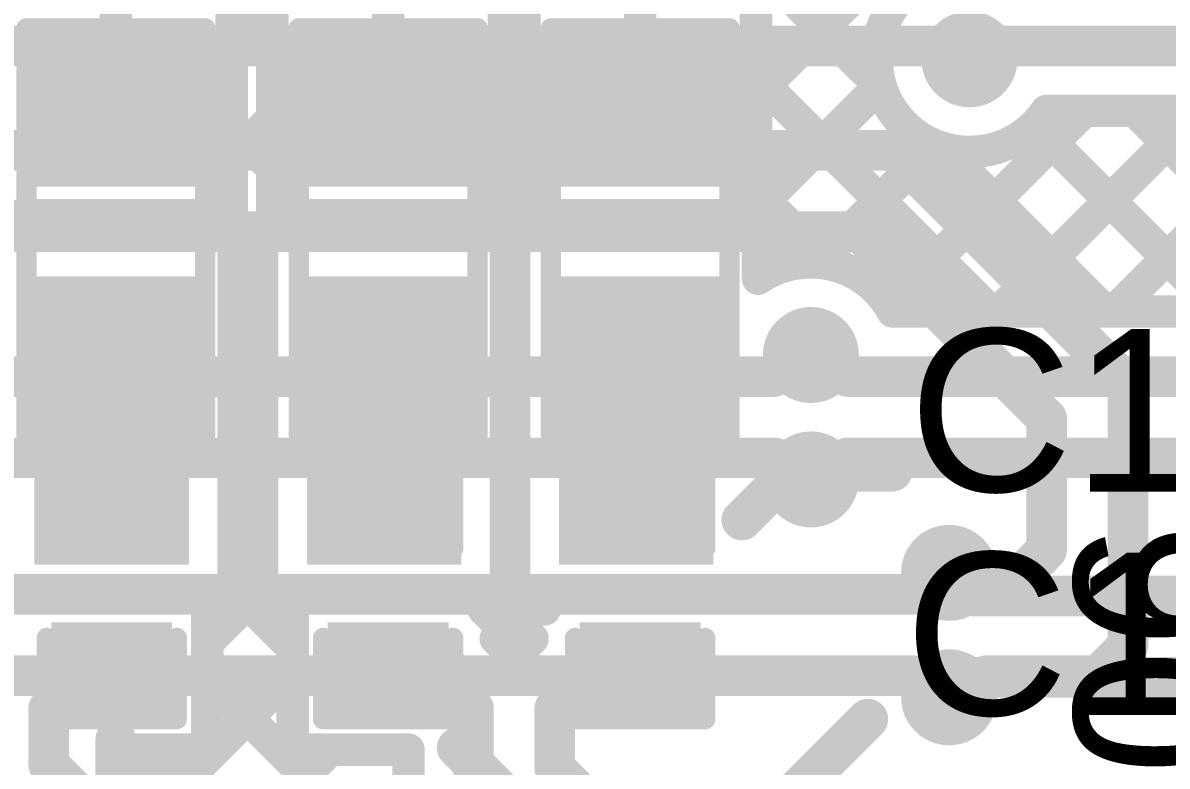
# Model space of a CAD drawing. Header units: millimetres. Extents: x -0.57 to 2.98, y -0.65 to 2.86.
# Drawn here: x 1.0541 to 1.3356, y 0.9204 to 1.1033 of the extents above; entities that cross this region are included whole.
import ezdxf

# ---------------------------------------------------------------- set-up
doc = ezdxf.new("R2010")
doc.units = ezdxf.units.MM
doc.header["$MEASUREMENT"] = 0
for name, color, linetype in [('BottomLayer', 5, 'Continuous'), ('BottomSolder', 6, 'Continuous'), ('Mechanical2', 216, 'Continuous'), ('TopLayer', 1, 'Continuous'), ('TopOverlay', 2, 'Continuous'), ('TopPaste', 8, 'Continuous'), ('TopSolder', 216, 'Continuous'), ('ViaHoleLayer', 16, 'Continuous')]:
    doc.layers.add(name, color=color, linetype=linetype)
doc.styles.add('Arial', font='', dxfattribs={"height": 0.2})
doc.styles.get('Arial').set_extended_font_data('Arial')

# ---------------------------------------------------------------- blocks, each defined once
blk = doc.blocks.new('C___0402_44')
at = {"layer": 'TopLayer'}
for points in [[(-0.0275, -0.0125), (-0.0275, 0.0125), (-0.0095, 0.0125), (-0.0095, -0.0125)], [(0.0095, -0.0125), (0.0095, 0.0125), (0.0275, 0.0125), (0.0275, -0.0125)]]:
    blk.add_hatch(color=1, dxfattribs=at).paths.add_polyline_path(points)
at = {"layer": 'TopPaste'}
for points in [[(-0.0275, -0.0125), (-0.0275, 0.0125), (-0.0095, 0.0125), (-0.0095, -0.0125)], [(0.0095, -0.0125), (0.0095, 0.0125), (0.0275, 0.0125), (0.0275, -0.0125)]]:
    blk.add_hatch(color=8, dxfattribs=at).paths.add_polyline_path(points)
at = {"layer": 'TopSolder'}
for points in [[(-0.02986, -0.01486), (-0.02986, 0.01486), (-0.00714, 0.01486), (-0.00714, -0.01486)], [(0.00714, -0.01486), (0.00714, 0.01486), (0.02986, 0.01486), (0.02986, -0.01486)]]:
    blk.add_hatch(color=216, dxfattribs=at).paths.add_polyline_path(points)
at = {"layer": 'TopOverlay', "const_width": 0.005}
for points in [[(-0.031, 0.016), (-0.031, -0.016)], [(-0.031, 0.016), (-0.011, 0.016)], [(0.011, 0.016), (0.031, 0.016)], [(0.031, 0.016), (0.031, -0.016)], [(-0.031, -0.016), (-0.011, -0.016)], [(0.011, -0.016), (0.031, -0.016)]]:
    blk.add_lwpolyline(points, dxfattribs=at)
at = {"layer": 'TopOverlay', "const_width": 0.0025}
for points in [[(-0.03225, 0.016, 1), (-0.02975, 0.016, 1)], [(-0.03225, 0.016, 1), (-0.02975, 0.016, 1)], [(-0.01225, 0.016, 1), (-0.00975, 0.016, 1)], [(0.00975, 0.016, 1), (0.01225, 0.016, 1)], [(0.02975, 0.016, 1), (0.03225, 0.016, 1)], [(0.02975, 0.016, 1), (0.03225, 0.016, 1)], [(-0.03225, -0.016, 1), (-0.02975, -0.016, 1)], [(-0.03225, -0.016, 1), (-0.02975, -0.016, 1)], [(-0.01225, -0.016, 1), (-0.00975, -0.016, 1)], [(0.00975, -0.016, 1), (0.01225, -0.016, 1)], [(0.02975, -0.016, 1), (0.03225, -0.016, 1)], [(0.02975, -0.016, 1), (0.03225, -0.016, 1)]]:
    blk.add_lwpolyline(points, format="xyb", close=True, dxfattribs=at)
blk = doc.blocks.new('C___0402_45')
at = {"layer": 'TopLayer'}
for points in [[(-0.0275, -0.0125), (-0.0275, 0.0125), (-0.0095, 0.0125), (-0.0095, -0.0125)], [(0.0095, -0.0125), (0.0095, 0.0125), (0.0275, 0.0125), (0.0275, -0.0125)]]:
    blk.add_hatch(color=1, dxfattribs=at).paths.add_polyline_path(points)
at = {"layer": 'TopPaste'}
for points in [[(-0.0275, -0.0125), (-0.0275, 0.0125), (-0.0095, 0.0125), (-0.0095, -0.0125)], [(0.0095, -0.0125), (0.0095, 0.0125), (0.0275, 0.0125), (0.0275, -0.0125)]]:
    blk.add_hatch(color=8, dxfattribs=at).paths.add_polyline_path(points)
at = {"layer": 'TopSolder'}
for points in [[(-0.02986, -0.01486), (-0.02986, 0.01486), (-0.00714, 0.01486), (-0.00714, -0.01486)], [(0.00714, -0.01486), (0.00714, 0.01486), (0.02986, 0.01486), (0.02986, -0.01486)]]:
    blk.add_hatch(color=216, dxfattribs=at).paths.add_polyline_path(points)
at = {"layer": 'TopOverlay', "const_width": 0.005}
for points in [[(-0.031, 0.016), (-0.031, -0.016)], [(-0.031, 0.016), (-0.011, 0.016)], [(0.011, 0.016), (0.031, 0.016)], [(0.031, 0.016), (0.031, -0.016)], [(-0.031, -0.016), (-0.011, -0.016)], [(0.011, -0.016), (0.031, -0.016)]]:
    blk.add_lwpolyline(points, dxfattribs=at)
at = {"layer": 'TopOverlay', "const_width": 0.0025}
for points in [[(-0.03225, 0.016, 1), (-0.02975, 0.016, 1)], [(-0.03225, 0.016, 1), (-0.02975, 0.016, 1)], [(-0.01225, 0.016, 1), (-0.00975, 0.016, 1)], [(0.00975, 0.016, 1), (0.01225, 0.016, 1)], [(0.02975, 0.016, 1), (0.03225, 0.016, 1)], [(0.02975, 0.016, 1), (0.03225, 0.016, 1)], [(-0.03225, -0.016, 1), (-0.02975, -0.016, 1)], [(-0.03225, -0.016, 1), (-0.02975, -0.016, 1)], [(-0.01225, -0.016, 1), (-0.00975, -0.016, 1)], [(0.00975, -0.016, 1), (0.01225, -0.016, 1)], [(0.02975, -0.016, 1), (0.03225, -0.016, 1)], [(0.02975, -0.016, 1), (0.03225, -0.016, 1)]]:
    blk.add_lwpolyline(points, format="xyb", close=True, dxfattribs=at)
blk = doc.blocks.new('C___0402_46')
at = {"layer": 'TopLayer'}
for points in [[(-0.0275, -0.0125), (-0.0275, 0.0125), (-0.0095, 0.0125), (-0.0095, -0.0125)], [(0.0095, -0.0125), (0.0095, 0.0125), (0.0275, 0.0125), (0.0275, -0.0125)]]:
    blk.add_hatch(color=1, dxfattribs=at).paths.add_polyline_path(points)
at = {"layer": 'TopPaste'}
for points in [[(-0.0275, -0.0125), (-0.0275, 0.0125), (-0.0095, 0.0125), (-0.0095, -0.0125)], [(0.0095, -0.0125), (0.0095, 0.0125), (0.0275, 0.0125), (0.0275, -0.0125)]]:
    blk.add_hatch(color=8, dxfattribs=at).paths.add_polyline_path(points)
at = {"layer": 'TopSolder'}
for points in [[(-0.02986, -0.01486), (-0.02986, 0.01486), (-0.00714, 0.01486), (-0.00714, -0.01486)], [(0.00714, -0.01486), (0.00714, 0.01486), (0.02986, 0.01486), (0.02986, -0.01486)]]:
    blk.add_hatch(color=216, dxfattribs=at).paths.add_polyline_path(points)
at = {"layer": 'TopOverlay', "const_width": 0.005}
for points in [[(-0.031, 0.016), (-0.031, -0.016)], [(-0.031, 0.016), (-0.011, 0.016)], [(0.011, 0.016), (0.031, 0.016)], [(0.031, 0.016), (0.031, -0.016)], [(-0.031, -0.016), (-0.011, -0.016)], [(0.011, -0.016), (0.031, -0.016)]]:
    blk.add_lwpolyline(points, dxfattribs=at)
at = {"layer": 'TopOverlay', "const_width": 0.0025}
for points in [[(-0.03225, 0.016, 1), (-0.02975, 0.016, 1)], [(-0.03225, 0.016, 1), (-0.02975, 0.016, 1)], [(-0.01225, 0.016, 1), (-0.00975, 0.016, 1)], [(0.00975, 0.016, 1), (0.01225, 0.016, 1)], [(0.02975, 0.016, 1), (0.03225, 0.016, 1)], [(0.02975, 0.016, 1), (0.03225, 0.016, 1)], [(-0.03225, -0.016, 1), (-0.02975, -0.016, 1)], [(-0.03225, -0.016, 1), (-0.02975, -0.016, 1)], [(-0.01225, -0.016, 1), (-0.00975, -0.016, 1)], [(0.00975, -0.016, 1), (0.01225, -0.016, 1)], [(0.02975, -0.016, 1), (0.03225, -0.016, 1)], [(0.02975, -0.016, 1), (0.03225, -0.016, 1)]]:
    blk.add_lwpolyline(points, format="xyb", close=True, dxfattribs=at)
blk = doc.blocks.new('SOLDER_BRIDGE_240')
at = {"layer": 'TopLayer'}
for points in [[(-0.045, -0.0175), (-0.045, 0.0175), (-0.015, 0.0175), (-0.015, -0.0175)], [(0.015, -0.0175), (0.015, 0.0175), (0.045, 0.0175), (0.045, -0.0175)]]:
    blk.add_hatch(color=1, dxfattribs=at).paths.add_polyline_path(points)
at = {"layer": 'TopPaste'}
for points in [[(-0.045, -0.0175), (-0.045, 0.0175), (-0.015, 0.0175), (-0.015, -0.0175)], [(0.015, -0.0175), (0.015, 0.0175), (0.045, 0.0175), (0.045, -0.0175)]]:
    blk.add_hatch(color=8, dxfattribs=at).paths.add_polyline_path(points)
at = {"layer": 'TopSolder'}
for points in [[(-0.049, -0.0215), (-0.049, 0.0215), (-0.011, 0.0215), (-0.011, -0.0215)], [(0.011, -0.0215), (0.011, 0.0215), (0.049, 0.0215), (0.049, -0.0215)]]:
    blk.add_hatch(color=216, dxfattribs=at).paths.add_polyline_path(points)
at = {"layer": 'TopOverlay', "const_width": 0.005}
for points in [[(-0.05, 0.022), (-0.05, -0.022)], [(-0.05, 0.022), (0.05, 0.022)], [(0.05, 0.022), (0.05, -0.022)], [(-0.05, -0.022), (0.05, -0.022)]]:
    blk.add_lwpolyline(points, dxfattribs=at)
at = {"layer": 'TopOverlay', "const_width": 0.0025}
for points in [[(-0.05125, 0.022, 1), (-0.04875, 0.022, 1)], [(-0.05125, 0.022, 1), (-0.04875, 0.022, 1)], [(0.04875, 0.022, 1), (0.05125, 0.022, 1)], [(0.04875, 0.022, 1), (0.05125, 0.022, 1)], [(-0.05125, -0.022, 1), (-0.04875, -0.022, 1)], [(-0.05125, -0.022, 1), (-0.04875, -0.022, 1)], [(0.04875, -0.022, 1), (0.05125, -0.022, 1)], [(0.04875, -0.022, 1), (0.05125, -0.022, 1)]]:
    blk.add_lwpolyline(points, format="xyb", close=True, dxfattribs=at)
blk = doc.blocks.new('SOLDER_BRIDGE_313')
at = {"layer": 'TopLayer'}
for points in [[(-0.045, -0.0175), (-0.045, 0.0175), (-0.015, 0.0175), (-0.015, -0.0175)], [(0.015, -0.0175), (0.015, 0.0175), (0.045, 0.0175), (0.045, -0.0175)]]:
    blk.add_hatch(color=1, dxfattribs=at).paths.add_polyline_path(points)
at = {"layer": 'TopPaste'}
for points in [[(-0.045, -0.0175), (-0.045, 0.0175), (-0.015, 0.0175), (-0.015, -0.0175)], [(0.015, -0.0175), (0.015, 0.0175), (0.045, 0.0175), (0.045, -0.0175)]]:
    blk.add_hatch(color=8, dxfattribs=at).paths.add_polyline_path(points)
at = {"layer": 'TopSolder'}
for points in [[(-0.049, -0.0215), (-0.049, 0.0215), (-0.011, 0.0215), (-0.011, -0.0215)], [(0.011, -0.0215), (0.011, 0.0215), (0.049, 0.0215), (0.049, -0.0215)]]:
    blk.add_hatch(color=216, dxfattribs=at).paths.add_polyline_path(points)
at = {"layer": 'TopOverlay', "const_width": 0.005}
for points in [[(-0.05, 0.022), (-0.05, -0.022)], [(-0.05, 0.022), (0.05, 0.022)], [(0.05, 0.022), (0.05, -0.022)], [(-0.05, -0.022), (0.05, -0.022)]]:
    blk.add_lwpolyline(points, dxfattribs=at)
at = {"layer": 'TopOverlay', "const_width": 0.0025}
for points in [[(-0.05125, 0.022, 1), (-0.04875, 0.022, 1)], [(-0.05125, 0.022, 1), (-0.04875, 0.022, 1)], [(0.04875, 0.022, 1), (0.05125, 0.022, 1)], [(0.04875, 0.022, 1), (0.05125, 0.022, 1)], [(-0.05125, -0.022, 1), (-0.04875, -0.022, 1)], [(-0.05125, -0.022, 1), (-0.04875, -0.022, 1)], [(0.04875, -0.022, 1), (0.05125, -0.022, 1)], [(0.04875, -0.022, 1), (0.05125, -0.022, 1)]]:
    blk.add_lwpolyline(points, format="xyb", close=True, dxfattribs=at)
blk = doc.blocks.new('SOLDER_BRIDGE_314')
at = {"layer": 'TopLayer'}
for points in [[(-0.045, -0.0175), (-0.045, 0.0175), (-0.015, 0.0175), (-0.015, -0.0175)], [(0.015, -0.0175), (0.015, 0.0175), (0.045, 0.0175), (0.045, -0.0175)]]:
    blk.add_hatch(color=1, dxfattribs=at).paths.add_polyline_path(points)
at = {"layer": 'TopPaste'}
for points in [[(-0.045, -0.0175), (-0.045, 0.0175), (-0.015, 0.0175), (-0.015, -0.0175)], [(0.015, -0.0175), (0.015, 0.0175), (0.045, 0.0175), (0.045, -0.0175)]]:
    blk.add_hatch(color=8, dxfattribs=at).paths.add_polyline_path(points)
at = {"layer": 'TopSolder'}
for points in [[(-0.049, -0.0215), (-0.049, 0.0215), (-0.011, 0.0215), (-0.011, -0.0215)], [(0.011, -0.0215), (0.011, 0.0215), (0.049, 0.0215), (0.049, -0.0215)]]:
    blk.add_hatch(color=216, dxfattribs=at).paths.add_polyline_path(points)
at = {"layer": 'TopOverlay', "const_width": 0.005}
for points in [[(-0.05, 0.022), (-0.05, -0.022)], [(-0.05, 0.022), (0.05, 0.022)], [(0.05, 0.022), (0.05, -0.022)], [(-0.05, -0.022), (0.05, -0.022)]]:
    blk.add_lwpolyline(points, dxfattribs=at)
at = {"layer": 'TopOverlay', "const_width": 0.0025}
for points in [[(-0.05125, 0.022, 1), (-0.04875, 0.022, 1)], [(-0.05125, 0.022, 1), (-0.04875, 0.022, 1)], [(0.04875, 0.022, 1), (0.05125, 0.022, 1)], [(0.04875, 0.022, 1), (0.05125, 0.022, 1)], [(-0.05125, -0.022, 1), (-0.04875, -0.022, 1)], [(-0.05125, -0.022, 1), (-0.04875, -0.022, 1)], [(0.04875, -0.022, 1), (0.05125, -0.022, 1)], [(0.04875, -0.022, 1), (0.05125, -0.022, 1)]]:
    blk.add_lwpolyline(points, format="xyb", close=True, dxfattribs=at)

msp = doc.modelspace()

# ---------------------------------------------------------------- hatches: boundary and pattern name
at = {"layer": 'BottomLayer'}
h = msp.add_hatch(color=5, dxfattribs=at)
edge = h.paths.add_edge_path()
edge.add_arc((1.287, 1.09438), 0.01181, 0, 360)
h = msp.add_hatch(color=5, dxfattribs=at)
edge = h.paths.add_edge_path()
edge.add_arc((1.248, 1.02162), 0.01181, 0, 360)
h = msp.add_hatch(color=5, dxfattribs=at)
edge = h.paths.add_edge_path()
edge.add_arc((1.248, 0.991), 0.01181, 0, 360)
h = msp.add_hatch(color=5, dxfattribs=at)
edge = h.paths.add_edge_path()
edge.add_arc((1.282, 0.968), 0.01181, 0, 360)
h = msp.add_hatch(color=5, dxfattribs=at)
edge = h.paths.add_edge_path()
edge.add_arc((1.282, 0.93738), 0.01181, 0, 360)
at = {"layer": 'BottomSolder'}
h = msp.add_hatch(color=6, dxfattribs=at)
edge = h.paths.add_edge_path()
edge.add_arc((1.287, 1.09438), 0.00791, 0, 360)
h = msp.add_hatch(color=6, dxfattribs=at)
edge = h.paths.add_edge_path()
edge.add_arc((1.248, 1.02162), 0.00791, 0, 360)
h = msp.add_hatch(color=6, dxfattribs=at)
edge = h.paths.add_edge_path()
edge.add_arc((1.248, 0.991), 0.00791, 0, 360)
h = msp.add_hatch(color=6, dxfattribs=at)
edge = h.paths.add_edge_path()
edge.add_arc((1.282, 0.968), 0.00791, 0, 360)
h = msp.add_hatch(color=6, dxfattribs=at)
edge = h.paths.add_edge_path()
edge.add_arc((1.282, 0.93738), 0.00791, 0, 360)
at = {"layer": 'TopLayer'}
h = msp.add_hatch(color=1, dxfattribs=at)
edge = h.paths.add_edge_path()
edge.add_arc((1.287, 1.09438), 0.01181, 0, 360)
for points in [[(1.057, 0.97), (1.095, 0.97), (1.095, 1.04), (1.057, 1.04)], [(1.124, 0.97), (1.162, 0.97), (1.162, 1.04), (1.124, 1.04)], [(1.186, 0.97), (1.224, 0.97), (1.224, 1.04), (1.186, 1.04)]]:
    msp.add_hatch(color=1, dxfattribs=at).paths.add_polyline_path(points)
h = msp.add_hatch(color=1, dxfattribs=at)
edge = h.paths.add_edge_path()
edge.add_arc((1.248, 1.02162), 0.01181, 0, 360)
h = msp.add_hatch(color=1, dxfattribs=at)
edge = h.paths.add_edge_path()
edge.add_arc((1.248, 0.991), 0.01181, 0, 360)
h = msp.add_hatch(color=1, dxfattribs=at)
edge = h.paths.add_edge_path()
edge.add_arc((1.282, 0.968), 0.01181, 0, 360)
h = msp.add_hatch(color=1, dxfattribs=at)
edge = h.paths.add_edge_path()
edge.add_arc((1.282, 0.93738), 0.01181, 0, 360)
at = {"layer": 'TopSolder'}
h = msp.add_hatch(color=216, dxfattribs=at)
edge = h.paths.add_edge_path()
edge.add_arc((1.287, 1.09438), 0.00791, 0, 360)
h = msp.add_hatch(color=216, dxfattribs=at)
edge = h.paths.add_edge_path()
edge.add_arc((1.248, 1.02162), 0.00791, 0, 360)
h = msp.add_hatch(color=216, dxfattribs=at)
edge = h.paths.add_edge_path()
edge.add_arc((1.248, 0.991), 0.00791, 0, 360)
h = msp.add_hatch(color=216, dxfattribs=at)
edge = h.paths.add_edge_path()
edge.add_arc((1.282, 0.968), 0.00791, 0, 360)
h = msp.add_hatch(color=216, dxfattribs=at)
edge = h.paths.add_edge_path()
edge.add_arc((1.282, 0.93738), 0.00791, 0, 360)
at = {"layer": 'ViaHoleLayer'}
h = msp.add_hatch(color=16, dxfattribs=at)
edge = h.paths.add_edge_path()
edge.add_arc((1.287, 1.09438), 0.00591, 0, 360)
h = msp.add_hatch(color=16, dxfattribs=at)
edge = h.paths.add_edge_path()
edge.add_arc((1.248, 1.02162), 0.00591, 0, 360)
h = msp.add_hatch(color=16, dxfattribs=at)
edge = h.paths.add_edge_path()
edge.add_arc((1.248, 0.991), 0.00591, 0, 360)
h = msp.add_hatch(color=16, dxfattribs=at)
edge = h.paths.add_edge_path()
edge.add_arc((1.282, 0.968), 0.00591, 0, 360)
h = msp.add_hatch(color=16, dxfattribs=at)
edge = h.paths.add_edge_path()
edge.add_arc((1.282, 0.93738), 0.00591, 0, 360)

# ---------------------------------------------------------------- linework, layer by layer
at = {"layer": 'BottomLayer', "const_width": 0.01}
for points in [[(1.01303, 1.09769), (1.278, 1.09769)], [(0.957, 1.072), (1.26828, 1.072)], [(1.26828, 1.072), (1.326, 1.01428)], [(0.957, 1.052), (1.26, 1.052)], [(1.26, 1.052), (1.306, 1.006)], [(1.239, 1.01631), (1.24431, 1.02162)], [(1.24431, 1.02162), (1.248, 1.02162)], [(0.83037, 1.01631), (1.239, 1.01631)], [(1.326, 0.95004), (1.326, 1.01428)], [(1.306, 0.97363), (1.306, 1.006)], [(0.83865, 0.99631), (1.239, 0.99631)], [(1.239, 0.99631), (1.24431, 0.991)], [(1.24431, 0.991), (1.248, 0.991)], [(1.30014, 0.96777), (1.306, 0.97363)], [(1.273, 0.96269), (1.27831, 0.968)], [(1.27831, 0.968), (1.282, 0.968)], [(1.27831, 0.968), (1.27854, 0.96777)], [(1.27854, 0.96777), (1.30014, 0.96777)], [(0.96788, 0.96269), (1.273, 0.96269)], [(1.31865, 0.94269), (1.326, 0.95004)], [(0.95959, 0.94269), (1.273, 0.94269)], [(1.273, 0.94269), (1.27831, 0.93738)], [(1.28569, 0.93738), (1.291, 0.94269)], [(1.291, 0.94269), (1.31865, 0.94269)], [(1.27831, 0.93738), (1.282, 0.93738)], [(1.282, 0.93738), (1.28569, 0.93738)]]:
    msp.add_lwpolyline(points, dxfattribs=at)
at = {"layer": 'BottomLayer', "const_width": 0.005}
for points in [[(1.2755, 1.09769, 1), (1.2805, 1.09769, 1)], [(1.26578, 1.072, 1), (1.27078, 1.072, 1)], [(1.26578, 1.072, 1), (1.27078, 1.072, 1)], [(1.2575, 1.052, 1), (1.2625, 1.052, 1)], [(1.2575, 1.052, 1), (1.2625, 1.052, 1)], [(1.24181, 1.02162, 1), (1.24681, 1.02162, 1)], [(1.24181, 1.02162, 1), (1.24681, 1.02162, 1)], [(1.2455, 1.02162, 1), (1.2505, 1.02162, 1)], [(1.2365, 1.01631, 1), (1.2415, 1.01631, 1)], [(1.2365, 1.01631, 1), (1.2415, 1.01631, 1)], [(1.3235, 1.01428, 1), (1.3285, 1.01428, 1)], [(1.3235, 1.01428, 1), (1.3285, 1.01428, 1)], [(1.3035, 1.006, 1), (1.3085, 1.006, 1)], [(1.3035, 1.006, 1), (1.3085, 1.006, 1)], [(1.2365, 0.99631, 1), (1.2415, 0.99631, 1)], [(1.2365, 0.99631, 1), (1.2415, 0.99631, 1)], [(1.24181, 0.991, 1), (1.24681, 0.991, 1)], [(1.24181, 0.991, 1), (1.24681, 0.991, 1)], [(1.2455, 0.991, 1), (1.2505, 0.991, 1)], [(1.3035, 0.97363, 1), (1.3085, 0.97363, 1)], [(1.3035, 0.97363, 1), (1.3085, 0.97363, 1)], [(1.27581, 0.968, 1), (1.28081, 0.968, 1)], [(1.27581, 0.968, 1), (1.28081, 0.968, 1)], [(1.27581, 0.968, 1), (1.28081, 0.968, 1)], [(1.27604, 0.96777, 1), (1.28104, 0.96777, 1)], [(1.27604, 0.96777, 1), (1.28104, 0.96777, 1)], [(1.2795, 0.968, 1), (1.2845, 0.968, 1)], [(1.29764, 0.96777, 1), (1.30264, 0.96777, 1)], [(1.29764, 0.96777, 1), (1.30264, 0.96777, 1)], [(1.2705, 0.96269, 1), (1.2755, 0.96269, 1)], [(1.2705, 0.96269, 1), (1.2755, 0.96269, 1)], [(1.3235, 0.95004, 1), (1.3285, 0.95004, 1)], [(1.3235, 0.95004, 1), (1.3285, 0.95004, 1)], [(1.2705, 0.94269, 1), (1.2755, 0.94269, 1)], [(1.2705, 0.94269, 1), (1.2755, 0.94269, 1)], [(1.2885, 0.94269, 1), (1.2935, 0.94269, 1)], [(1.2885, 0.94269, 1), (1.2935, 0.94269, 1)], [(1.31615, 0.94269, 1), (1.32115, 0.94269, 1)], [(1.31615, 0.94269, 1), (1.32115, 0.94269, 1)], [(1.27581, 0.93738, 1), (1.28081, 0.93738, 1)], [(1.27581, 0.93738, 1), (1.28081, 0.93738, 1)], [(1.2795, 0.93738, 1), (1.2845, 0.93738, 1)], [(1.2795, 0.93738, 1), (1.2845, 0.93738, 1)], [(1.28319, 0.93738, 1), (1.28819, 0.93738, 1)], [(1.28319, 0.93738, 1), (1.28819, 0.93738, 1)]]:
    msp.add_lwpolyline(points, format="xyb", close=True, dxfattribs=at)
at = {"layer": 'Mechanical2', "const_width": 0.01}
msp.add_lwpolyline([(1.75783, 2.80917, -6.230382), (0.64896, 2.81029)], format="xyb", dxfattribs=at)
at = {"layer": 'TopLayer'}
for points, const_width in [([(1.144, 1.084), (1.144, 1.143)], 0.008), ([(1.206, 1.082), (1.206, 1.137)], 0.008), ([(1.221, 1.13181), (1.26522, 1.08759)], 0.008), ([(1.1055, 1.09817), (1.129, 1.12167)], 0.008), ([(1.2345, 1.08575), (1.26567, 1.11692)], 0.008), ([(1.077, 1.082), (1.077, 1.115)], 0.008), ([(1.1055, 1.056), (1.1055, 1.108)], 0.008), ([(1.1155, 1.056), (1.1155, 1.108)], 0.008), ([(1.1725, 1.056), (1.1725, 1.108)], 0.008), ([(1.1775, 1.056), (1.1775, 1.108)], 0.008), ([(1.2345, 1.056), (1.2345, 1.108)], 0.008), ([(1.1055, 1.10589), (1.1155, 1.09589)], 0.008), ([(1.29069, 1.09238), (1.296, 1.09769)], 0.01), ([(1.296, 1.09769), (1.53228, 1.09769)], 0.01), ([(1.1725, 1.09546), (1.1775, 1.09046)], 0.008), ([(1.287, 1.09238), (1.29069, 1.09238)], 0.01), ([(1.2345, 1.09003), (1.29222, 1.03231)], 0.008), ([(1.2345, 1.05747), (1.26508, 1.08805)], 0.008), ([(1.143, 1.083), (1.144, 1.084)], 0.008), ([(1.143, 1.083), (1.144, 1.082)], 0.008), ([(1.1725, 1.08032), (1.1775, 1.08532)], 0.008), ([(1.1055, 1.06989), (1.1155, 1.07989)], 0.008), ([(1.26733, 1.03373), (1.31529, 1.08169)], 0.008), ([(1.29419, 1.03231), (1.34357, 1.08169)], 0.008), ([(1.30596, 1.08169), (1.53228, 1.08169)], 0.008), ([(1.32248, 1.03231), (1.37186, 1.08169)], 0.008), ([(1.32769, 1.08169), (1.37638, 1.033)], 0.008), ([(1.1055, 1.07761), (1.1155, 1.06761)], 0.008), ([(1.30299, 1.07811), (1.34879, 1.03231)], 0.008), ([(1.24969, 1.04437), (1.27852, 1.0732)], 0.008), ([(1.28021, 1.0726), (1.3205, 1.03231)], 0.008), ([(1.1725, 1.06718), (1.1775, 1.06218)], 0.008), ([(1.1775, 1.06218), (1.18368, 1.056)], 0.008), ([(1.2345, 1.06175), (1.2522, 1.04404)], 0.008), ([(1.0535, 1.056), (1.1055, 1.056)], 0.008), ([(1.05833, 1.051), (1.06333, 1.056)], 0.008), ([(1.07054, 1.056), (1.07554, 1.051)], 0.008), ([(1.08661, 1.051), (1.09161, 1.056)], 0.008), ([(1.09883, 1.056), (1.10383, 1.051)], 0.008), ([(1.11489, 1.051), (1.11989, 1.056)], 0.008), ([(1.11489, 1.051), (1.11989, 1.056)], 0.008), ([(1.1155, 1.056), (1.1725, 1.056)], 0.008), ([(1.12711, 1.056), (1.13211, 1.051)], 0.008), ([(1.14318, 1.051), (1.14818, 1.056)], 0.008), ([(1.15539, 1.056), (1.16039, 1.051)], 0.008), ([(1.17146, 1.051), (1.1775, 1.05704)], 0.008), ([(1.1775, 1.056), (1.2345, 1.056)], 0.008), ([(1.18368, 1.056), (1.18868, 1.051)], 0.008), ([(1.19975, 1.051), (1.20475, 1.056)], 0.008), ([(1.21196, 1.056), (1.21696, 1.051)], 0.008), ([(1.22803, 1.051), (1.23303, 1.056)], 0.008), ([(1.046, 1.051), (1.054, 1.051)], 0.008), ([(1.046, 1.051), (1.054, 1.051)], 0.008), ([(1.054, 1.051), (1.106, 1.051)], 0.008), ([(1.106, 0.959), (1.106, 1.051)], 0.008), ([(1.106, 1.04211), (1.113, 1.04911)], 0.008), ([(1.106, 1.04211), (1.113, 1.04911)], 0.008), ([(1.106, 1.04883), (1.113, 1.04183)], 0.008), ([(1.113, 1.051), (1.173, 1.051)], 0.008), ([(1.113, 0.959), (1.113, 1.051)], 0.008), ([(1.173, 0.959), (1.173, 1.051)], 0.008), ([(1.175, 1.051), (1.235, 1.051)], 0.008), ([(1.175, 0.959), (1.175, 1.051)], 0.008), ([(1.235, 1.04037), (1.235, 1.051)], 0.008), ([(1.26815, 1.03231), (1.35361, 1.03231)], 0.008), ([(1.106, 1.01382), (1.113, 1.02082)], 0.008), ([(1.106, 1.02054), (1.113, 1.01354)], 0.008), ([(1.257, 1.01631), (1.35757, 1.01631)], 0.01), ([(1.257, 0.99631), (1.36585, 0.99631)], 0.01), ([(1.106, 0.98554), (1.113, 0.99254)], 0.008), ([(1.106, 0.99226), (1.113, 0.98526)], 0.008), ([(1.0995, 0.95075), (1.113, 0.96425)], 0.008), ([(1.106, 0.96397), (1.1205, 0.94947)], 0.008), ([(1.288, 0.96231), (1.349, 0.96231)], 0.01), ([(1.0995, 0.959), (1.106, 0.959)], 0.008), ([(1.0995, 0.9245), (1.0995, 0.959)], 0.008), ([(1.113, 0.959), (1.1205, 0.959)], 0.008), ([(1.1205, 0.9245), (1.1205, 0.959)], 0.008), ([(1.1675, 0.959), (1.173, 0.959)], 0.008), ([(1.16754, 0.959), (1.17714, 0.94941)], 0.008), ([(1.175, 0.959), (1.1825, 0.959)], 0.008), ([(1.17047, 0.9518), (1.175, 0.94727)], 0.008), ([(1.175, 0.94727), (1.17953, 0.9518)], 0.008), ([(1.072, 0.9405), (1.076, 0.9445)], 0.01), ([(1.144, 0.9445), (1.148, 0.9405)], 0.01), ([(1.202, 0.9405), (1.206, 0.9445)], 0.01), ([(1.09047, 0.91344), (1.1205, 0.94347)], 0.008), ([(1.0995, 0.94219), (1.15069, 0.891)], 0.008), ([(1.288, 0.94231), (1.359, 0.94231)], 0.01), ([(1.0605, 0.93464), (1.06636, 0.9405)], 0.01), ([(1.06636, 0.9405), (1.072, 0.9405)], 0.01), ([(1.148, 0.9405), (1.15914, 0.9405)], 0.01), ([(1.15914, 0.9405), (1.165, 0.93464)], 0.01), ([(1.185, 0.93464), (1.19086, 0.9405)], 0.01), ([(1.19086, 0.9405), (1.202, 0.9405)], 0.01), ([(1.0605, 0.92078), (1.0605, 0.93464)], 0.01), ([(1.165, 0.91164), (1.165, 0.93464)], 0.01), ([(1.185, 0.91993), (1.185, 0.93464)], 0.01), ([(1.07941, 0.9245), (1.0995, 0.9245)], 0.008), ([(1.07941, 0.9245), (1.11291, 0.891)], 0.008), ([(1.0889, 0.9245), (1.1224, 0.891)], 0.008), ([(1.10461, 0.8993), (1.12982, 0.9245)], 0.008), ([(1.1205, 0.9245), (1.148, 0.9245)], 0.008), ([(1.149, 0.91164), (1.149, 0.9245)], 0.008), ([(1.0605, 0.92078), (1.10628, 0.875)], 0.01), ([(1.185, 0.91993), (1.19148, 0.91345)], 0.01)]:
    msp.add_lwpolyline(points, dxfattribs=dict(at, const_width=const_width))
at = {"layer": 'TopLayer', "const_width": 0.008}
for points in [[(1.30596, 1.08169, -1.075776), (1.27009, 1.10969)], [(1.235, 1.04037, -0.44942), (1.26815, 1.03231)]]:
    msp.add_lwpolyline(points, format="xyb", dxfattribs=at)
at = {"layer": 'TopLayer'}
for points, const_width in [([(1.1035, 1.10589, 1), (1.1075, 1.10589, 1)], 0.004), ([(1.1035, 1.09817, 1), (1.1075, 1.09817, 1)], 0.004), ([(1.2935, 1.09769, 1), (1.2985, 1.09769, 1)], 0.005), ([(1.2935, 1.09769, 1), (1.2985, 1.09769, 1)], 0.005), ([(1.1135, 1.09589, 1), (1.1175, 1.09589, 1)], 0.004), ([(1.1705, 1.09546, 1), (1.1745, 1.09546, 1)], 0.004), ([(1.2845, 1.09238, 1), (1.2895, 1.09238, 1)], 0.005), ([(1.28819, 1.09238, 1), (1.29319, 1.09238, 1)], 0.005), ([(1.28819, 1.09238, 1), (1.29319, 1.09238, 1)], 0.005), ([(1.1755, 1.09046, 1), (1.1795, 1.09046, 1)], 0.004), ([(1.2325, 1.09003, 1), (1.2365, 1.09003, 1)], 0.004), ([(1.2325, 1.08575, 1), (1.2365, 1.08575, 1)], 0.004), ([(1.26308, 1.08805, 1), (1.26708, 1.08805, 1)], 0.004), ([(1.26322, 1.08759, 1), (1.26722, 1.08759, 1)], 0.004), ([(1.141, 1.083, 1), (1.145, 1.083, 1)], 0.004), ([(1.141, 1.083, 1), (1.145, 1.083, 1)], 0.004), ([(1.142, 1.084, 1), (1.146, 1.084, 1)], 0.004), ([(1.142, 1.084, 1), (1.146, 1.084, 1)], 0.004), ([(1.1755, 1.08532, 1), (1.1795, 1.08532, 1)], 0.004), ([(1.075, 1.082, 1), (1.079, 1.082, 1)], 0.004), ([(1.1135, 1.07989, 1), (1.1175, 1.07989, 1)], 0.004), ([(1.142, 1.082, 1), (1.146, 1.082, 1)], 0.004), ([(1.1705, 1.08032, 1), (1.1745, 1.08032, 1)], 0.004), ([(1.204, 1.082, 1), (1.208, 1.082, 1)], 0.004), ([(1.30396, 1.08169, 1), (1.30796, 1.08169, 1)], 0.004), ([(1.30396, 1.08169, 1), (1.30796, 1.08169, 1)], 0.004), ([(1.31329, 1.08169, 1), (1.31729, 1.08169, 1)], 0.004), ([(1.32569, 1.08169, 1), (1.32969, 1.08169, 1)], 0.004), ([(1.1035, 1.07761, 1), (1.1075, 1.07761, 1)], 0.004), ([(1.30099, 1.07811, 1), (1.30499, 1.07811, 1)], 0.004), ([(1.27652, 1.0732, 1), (1.28052, 1.0732, 1)], 0.004), ([(1.27821, 1.0726, 1), (1.28221, 1.0726, 1)], 0.004), ([(1.1035, 1.06989, 1), (1.1075, 1.06989, 1)], 0.004), ([(1.1135, 1.06761, 1), (1.1175, 1.06761, 1)], 0.004), ([(1.1705, 1.06718, 1), (1.1745, 1.06718, 1)], 0.004), ([(1.1755, 1.06218, 1), (1.1795, 1.06218, 1)], 0.004), ([(1.1755, 1.06218, 1), (1.1795, 1.06218, 1)], 0.004), ([(1.2325, 1.06175, 1), (1.2365, 1.06175, 1)], 0.004), ([(1.2325, 1.05747, 1), (1.2365, 1.05747, 1)], 0.004), ([(1.0515, 1.056, 1), (1.0555, 1.056, 1)], 0.004), ([(1.06133, 1.056, 1), (1.06533, 1.056, 1)], 0.004), ([(1.06854, 1.056, 1), (1.07254, 1.056, 1)], 0.004), ([(1.08961, 1.056, 1), (1.09361, 1.056, 1)], 0.004), ([(1.09683, 1.056, 1), (1.10083, 1.056, 1)], 0.004), ([(1.1035, 1.056, 1), (1.1075, 1.056, 1)], 0.004), ([(1.1035, 1.056, 1), (1.1075, 1.056, 1)], 0.004), ([(1.1135, 1.056, 1), (1.1175, 1.056, 1)], 0.004), ([(1.1135, 1.056, 1), (1.1175, 1.056, 1)], 0.004), ([(1.11789, 1.056, 1), (1.12189, 1.056, 1)], 0.004), ([(1.11789, 1.056, 1), (1.12189, 1.056, 1)], 0.004), ([(1.12511, 1.056, 1), (1.12911, 1.056, 1)], 0.004), ([(1.14618, 1.056, 1), (1.15018, 1.056, 1)], 0.004), ([(1.15339, 1.056, 1), (1.15739, 1.056, 1)], 0.004), ([(1.1705, 1.056, 1), (1.1745, 1.056, 1)], 0.004), ([(1.1705, 1.056, 1), (1.1745, 1.056, 1)], 0.004), ([(1.1755, 1.05704, 1), (1.1795, 1.05704, 1)], 0.004), ([(1.1755, 1.056, 1), (1.1795, 1.056, 1)], 0.004), ([(1.1755, 1.056, 1), (1.1795, 1.056, 1)], 0.004), ([(1.18168, 1.056, 1), (1.18568, 1.056, 1)], 0.004), ([(1.18168, 1.056, 1), (1.18568, 1.056, 1)], 0.004), ([(1.20275, 1.056, 1), (1.20675, 1.056, 1)], 0.004), ([(1.20996, 1.056, 1), (1.21396, 1.056, 1)], 0.004), ([(1.23103, 1.056, 1), (1.23503, 1.056, 1)], 0.004), ([(1.2325, 1.056, 1), (1.2365, 1.056, 1)], 0.004), ([(1.2325, 1.056, 1), (1.2365, 1.056, 1)], 0.004), ([(1.052, 1.051, 1), (1.056, 1.051, 1)], 0.004), ([(1.052, 1.051, 1), (1.056, 1.051, 1)], 0.004), ([(1.052, 1.051, 1), (1.056, 1.051, 1)], 0.004), ([(1.05633, 1.051, 1), (1.06033, 1.051, 1)], 0.004), ([(1.07354, 1.051, 1), (1.07754, 1.051, 1)], 0.004), ([(1.08461, 1.051, 1), (1.08861, 1.051, 1)], 0.004), ([(1.10183, 1.051, 1), (1.10583, 1.051, 1)], 0.004), ([(1.104, 1.051, 1), (1.108, 1.051, 1)], 0.004), ([(1.104, 1.051, 1), (1.108, 1.051, 1)], 0.004), ([(1.104, 1.04883, 1), (1.108, 1.04883, 1)], 0.004), ([(1.111, 1.051, 1), (1.115, 1.051, 1)], 0.004), ([(1.111, 1.051, 1), (1.115, 1.051, 1)], 0.004), ([(1.111, 1.04911, 1), (1.115, 1.04911, 1)], 0.004), ([(1.111, 1.04911, 1), (1.115, 1.04911, 1)], 0.004), ([(1.11289, 1.051, 1), (1.11689, 1.051, 1)], 0.004), ([(1.11289, 1.051, 1), (1.11689, 1.051, 1)], 0.004), ([(1.13011, 1.051, 1), (1.13411, 1.051, 1)], 0.004), ([(1.14118, 1.051, 1), (1.14518, 1.051, 1)], 0.004), ([(1.15839, 1.051, 1), (1.16239, 1.051, 1)], 0.004), ([(1.16946, 1.051, 1), (1.17346, 1.051, 1)], 0.004), ([(1.171, 1.051, 1), (1.175, 1.051, 1)], 0.004), ([(1.171, 1.051, 1), (1.175, 1.051, 1)], 0.004), ([(1.173, 1.051, 1), (1.177, 1.051, 1)], 0.004), ([(1.173, 1.051, 1), (1.177, 1.051, 1)], 0.004), ([(1.18668, 1.051, 1), (1.19068, 1.051, 1)], 0.004), ([(1.19775, 1.051, 1), (1.20175, 1.051, 1)], 0.004), ([(1.21496, 1.051, 1), (1.21896, 1.051, 1)], 0.004), ([(1.22603, 1.051, 1), (1.23003, 1.051, 1)], 0.004), ([(1.233, 1.051, 1), (1.237, 1.051, 1)], 0.004), ([(1.233, 1.051, 1), (1.237, 1.051, 1)], 0.004), ([(1.24769, 1.04437, 1), (1.25169, 1.04437, 1)], 0.004), ([(1.2502, 1.04404, 1), (1.2542, 1.04404, 1)], 0.004), ([(1.104, 1.04211, 1), (1.108, 1.04211, 1)], 0.004), ([(1.104, 1.04211, 1), (1.108, 1.04211, 1)], 0.004), ([(1.111, 1.04183, 1), (1.115, 1.04183, 1)], 0.004), ([(1.233, 1.04037, 1), (1.237, 1.04037, 1)], 0.004), ([(1.233, 1.04037, 1), (1.237, 1.04037, 1)], 0.004), ([(1.26533, 1.03373, 1), (1.26933, 1.03373, 1)], 0.004), ([(1.26615, 1.03231, 1), (1.27015, 1.03231, 1)], 0.004), ([(1.26615, 1.03231, 1), (1.27015, 1.03231, 1)], 0.004), ([(1.29022, 1.03231, 1), (1.29422, 1.03231, 1)], 0.004), ([(1.29219, 1.03231, 1), (1.29619, 1.03231, 1)], 0.004), ([(1.3185, 1.03231, 1), (1.3225, 1.03231, 1)], 0.004), ([(1.32048, 1.03231, 1), (1.32448, 1.03231, 1)], 0.004), ([(1.111, 1.02082, 1), (1.115, 1.02082, 1)], 0.004), ([(1.104, 1.02054, 1), (1.108, 1.02054, 1)], 0.004), ([(1.2545, 1.01631, 1), (1.2595, 1.01631, 1)], 0.005), ([(1.104, 1.01382, 1), (1.108, 1.01382, 1)], 0.004), ([(1.111, 1.01354, 1), (1.115, 1.01354, 1)], 0.004), ([(1.2545, 0.99631, 1), (1.2595, 0.99631, 1)], 0.005), ([(1.111, 0.99254, 1), (1.115, 0.99254, 1)], 0.004), ([(1.104, 0.99226, 1), (1.108, 0.99226, 1)], 0.004), ([(1.104, 0.98554, 1), (1.108, 0.98554, 1)], 0.004), ([(1.111, 0.98526, 1), (1.115, 0.98526, 1)], 0.004), ([(1.104, 0.96397, 1), (1.108, 0.96397, 1)], 0.004), ([(1.111, 0.96425, 1), (1.115, 0.96425, 1)], 0.004), ([(1.2855, 0.96231, 1), (1.2905, 0.96231, 1)], 0.005), ([(1.0975, 0.959, 1), (1.1015, 0.959, 1)], 0.004), ([(1.0975, 0.959, 1), (1.1015, 0.959, 1)], 0.004), ([(1.104, 0.959, 1), (1.108, 0.959, 1)], 0.004), ([(1.104, 0.959, 1), (1.108, 0.959, 1)], 0.004), ([(1.111, 0.959, 1), (1.115, 0.959, 1)], 0.004), ([(1.111, 0.959, 1), (1.115, 0.959, 1)], 0.004), ([(1.1185, 0.959, 1), (1.1225, 0.959, 1)], 0.004), ([(1.1185, 0.959, 1), (1.1225, 0.959, 1)], 0.004), ([(1.1655, 0.959, 1), (1.1695, 0.959, 1)], 0.004), ([(1.16554, 0.959, 1), (1.16954, 0.959, 1)], 0.004), ([(1.171, 0.959, 1), (1.175, 0.959, 1)], 0.004), ([(1.171, 0.959, 1), (1.175, 0.959, 1)], 0.004), ([(1.173, 0.959, 1), (1.177, 0.959, 1)], 0.004), ([(1.173, 0.959, 1), (1.177, 0.959, 1)], 0.004), ([(1.1805, 0.959, 1), (1.1845, 0.959, 1)], 0.004), ([(1.0975, 0.95075, 1), (1.1015, 0.95075, 1)], 0.004), ([(1.16847, 0.9518, 1), (1.17247, 0.9518, 1)], 0.004), ([(1.17753, 0.9518, 1), (1.18153, 0.9518, 1)], 0.004), ([(1.1185, 0.94947, 1), (1.1225, 0.94947, 1)], 0.004), ([(1.17514, 0.94941, 1), (1.17914, 0.94941, 1)], 0.004), ([(1.0735, 0.9445, 1), (1.0785, 0.9445, 1)], 0.005), ([(1.1415, 0.9445, 1), (1.1465, 0.9445, 1)], 0.005), ([(1.173, 0.94727, 1), (1.177, 0.94727, 1)], 0.004), ([(1.173, 0.94727, 1), (1.177, 0.94727, 1)], 0.004), ([(1.2035, 0.9445, 1), (1.2085, 0.9445, 1)], 0.005), ([(1.0975, 0.94219, 1), (1.1015, 0.94219, 1)], 0.004), ([(1.1185, 0.94347, 1), (1.1225, 0.94347, 1)], 0.004), ([(1.2855, 0.94231, 1), (1.2905, 0.94231, 1)], 0.005), ([(1.06386, 0.9405, 1), (1.06886, 0.9405, 1)], 0.005), ([(1.06386, 0.9405, 1), (1.06886, 0.9405, 1)], 0.005), ([(1.0695, 0.9405, 1), (1.0745, 0.9405, 1)], 0.005), ([(1.0695, 0.9405, 1), (1.0745, 0.9405, 1)], 0.005), ([(1.1455, 0.9405, 1), (1.1505, 0.9405, 1)], 0.005), ([(1.1455, 0.9405, 1), (1.1505, 0.9405, 1)], 0.005), ([(1.15664, 0.9405, 1), (1.16164, 0.9405, 1)], 0.005), ([(1.15664, 0.9405, 1), (1.16164, 0.9405, 1)], 0.005), ([(1.18836, 0.9405, 1), (1.19336, 0.9405, 1)], 0.005), ([(1.18836, 0.9405, 1), (1.19336, 0.9405, 1)], 0.005), ([(1.1995, 0.9405, 1), (1.2045, 0.9405, 1)], 0.005), ([(1.1995, 0.9405, 1), (1.2045, 0.9405, 1)], 0.005), ([(1.058, 0.93464, 1), (1.063, 0.93464, 1)], 0.005), ([(1.058, 0.93464, 1), (1.063, 0.93464, 1)], 0.005), ([(1.1625, 0.93464, 1), (1.1675, 0.93464, 1)], 0.005), ([(1.1625, 0.93464, 1), (1.1675, 0.93464, 1)], 0.005), ([(1.1825, 0.93464, 1), (1.1875, 0.93464, 1)], 0.005), ([(1.1825, 0.93464, 1), (1.1875, 0.93464, 1)], 0.005), ([(1.07741, 0.9245, 1), (1.08141, 0.9245, 1)], 0.004), ([(1.07741, 0.9245, 1), (1.08141, 0.9245, 1)], 0.004), ([(1.0869, 0.9245, 1), (1.0909, 0.9245, 1)], 0.004), ([(1.0975, 0.9245, 1), (1.1015, 0.9245, 1)], 0.004), ([(1.0975, 0.9245, 1), (1.1015, 0.9245, 1)], 0.004), ([(1.1185, 0.9245, 1), (1.1225, 0.9245, 1)], 0.004), ([(1.1185, 0.9245, 1), (1.1225, 0.9245, 1)], 0.004), ([(1.12782, 0.9245, 1), (1.13182, 0.9245, 1)], 0.004), ([(1.146, 0.9245, 1), (1.15, 0.9245, 1)], 0.004), ([(1.147, 0.9245, 1), (1.151, 0.9245, 1)], 0.004), ([(1.058, 0.92078, 1), (1.063, 0.92078, 1)], 0.005), ([(1.058, 0.92078, 1), (1.063, 0.92078, 1)], 0.005), ([(1.1825, 0.91993, 1), (1.1875, 0.91993, 1)], 0.005), ([(1.1825, 0.91993, 1), (1.1875, 0.91993, 1)], 0.005)]:
    msp.add_lwpolyline(points, format="xyb", close=True, dxfattribs=dict(at, const_width=const_width))
at = {"layer": 'TopOverlay', "const_width": 0.01}
for points in [[(1.231, 0.981), (1.243, 0.993)], [(1.243, 0.993), (1.268, 0.993)], [(1.234, 0.904), (1.262, 0.932)], [(1.077, 0.917), (1.077, 0.927)], [(1.161, 0.925), (1.182, 0.904)]]:
    msp.add_lwpolyline(points, dxfattribs=at)
at = {"layer": 'TopOverlay', "const_width": 0.005}
for points in [[(1.2405, 0.993, 1), (1.2455, 0.993, 1)], [(1.2405, 0.993, 1), (1.2455, 0.993, 1)], [(1.2655, 0.993, 1), (1.2705, 0.993, 1)], [(1.2285, 0.981, 1), (1.2335, 0.981, 1)], [(1.2595, 0.932, 1), (1.2645, 0.932, 1)], [(1.0745, 0.927, 1), (1.0795, 0.927, 1)], [(1.1585, 0.925, 1), (1.1635, 0.925, 1)], [(1.0745, 0.917, 1), (1.0795, 0.917, 1)]]:
    msp.add_lwpolyline(points, format="xyb", close=True, dxfattribs=at)

# ---------------------------------------------------------------- block references
at = {"rotation": 90}
for name, p in [('SOLDER_BRIDGE_314', (1.077, 1.052)), ('SOLDER_BRIDGE_240', (1.144, 1.052)), ('SOLDER_BRIDGE_313', (1.206, 1.052)), ('C___0402_46', (1.076, 0.963)), ('C___0402_44', (1.144, 0.963)), ('C___0402_45', (1.206, 0.963))]:
    msp.add_blockref(name, p, dxfattribs=at)

# ---------------------------------------------------------------- texts
at = {"layer": 'TopOverlay', "style": 'Arial'}
for s, p in [('C102', (1.27202, 0.98801)), ('C103', (1.27102, 0.93301))]:
    msp.add_text(s, height=0.04, dxfattribs=at).set_placement(p)
msp.add_text('SB106', height=0.04, rotation=90, dxfattribs=at).set_placement((1.35279, 0.81259))

doc.saveas('drawing.dxf')
